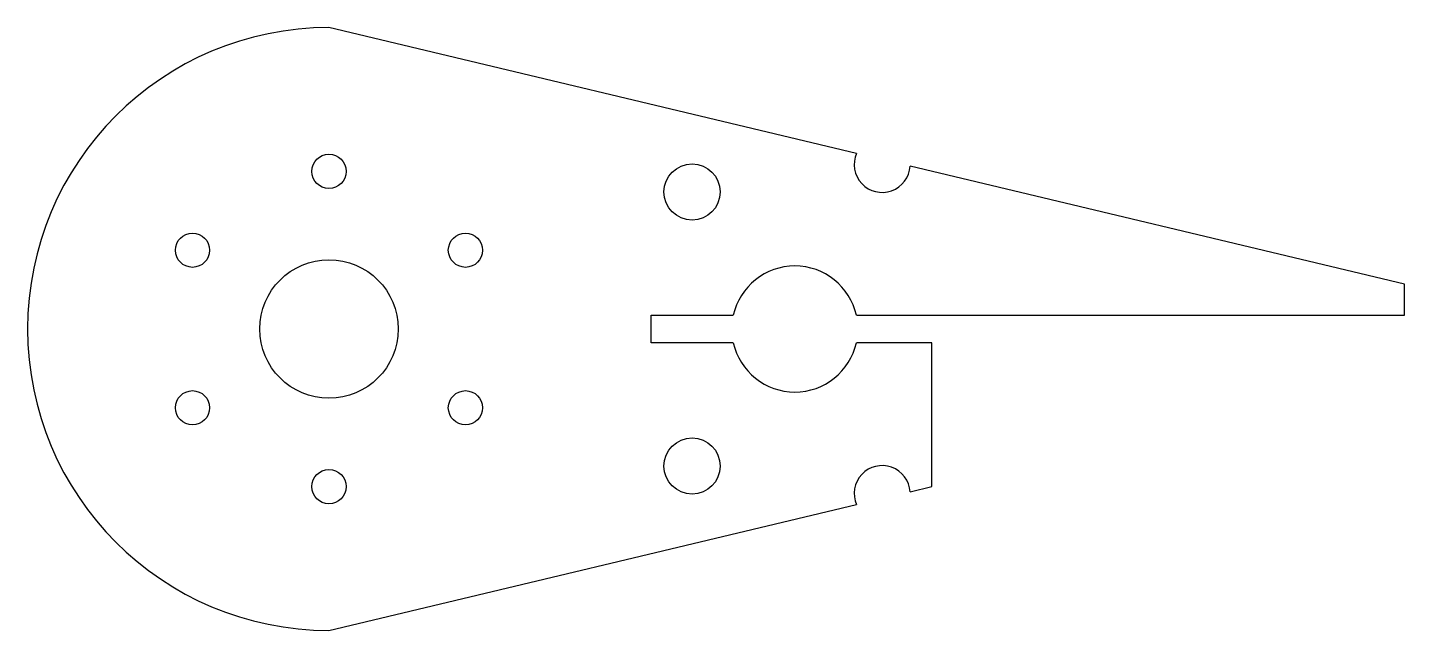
# Model space of a CAD drawing. Header units: millimetres. Extents: x -61 to 39, y -22 to 22.
import ezdxf

# ---------------------------------------------------------------- set-up
doc = ezdxf.new("R2010")
doc.units = ezdxf.units.MM

msp = doc.modelspace()

# ---------------------------------------------------------------- linework, layer by layer
at = {"color": 7, "linetype": 'Continuous', "lineweight": 25}
for p, q in [((-0.51, 12.82), (-39, 22)), ((39.49, 3.27), (3.41, 11.88)), ((39.49, 1), (39.49, 3.27)), ((-15.49, 1), (-9.49, 1)), ((-15.49, -1), (-15.49, 1)), ((-0.51, 1), (39.49, 1)), ((-9.49, -1), (-15.49, -1)), ((5, -1), (-0.51, -1)), ((5, -11.5), (5, -1)), ((3.41, -11.88), (5, -11.5)), ((-39, -22), (-0.51, -12.82))]:
    msp.add_line(p, q, dxfattribs=at)
for centre, radius in [((-39, 11.5), 1.25), ((-12.5, 10), 2.05), ((-48.96, 5.75), 1.25), ((-29.04, 5.75), 1.25), ((-39, 0), 5.05), ((-48.96, -5.75), 1.25), ((-29.04, -5.75), 1.25), ((-12.5, -10), 2.05), ((-39, -11.5), 1.25)]:
    msp.add_circle(centre, radius, dxfattribs=at)
for centre, radius, start, end in [((-39, 0), 22, 90, 270), ((1.37, 12.01), 2.04, 156.6287, 356.5252), ((-5, 0), 4.6, 12.5559, 167.4441), ((-5, 0), 4.6, 192.5559, 347.4441), ((1.37, -12.01), 2.04, 3.4748, 203.3713)]:
    msp.add_arc(centre, radius, start, end, dxfattribs=at)

doc.saveas('drawing.dxf')
